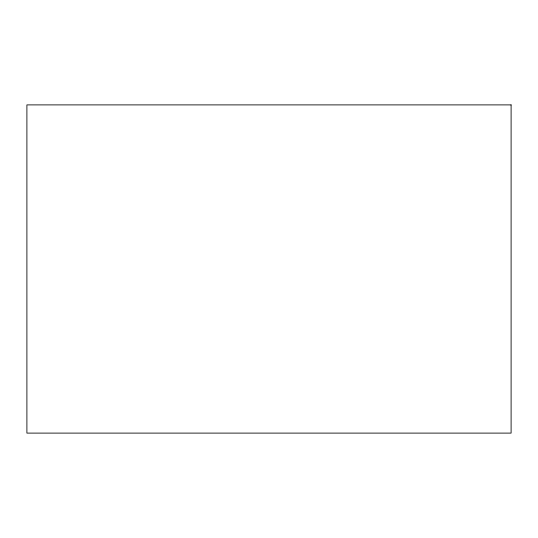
<?xml version="1.0" encoding="UTF-8"?>
<svg xmlns="http://www.w3.org/2000/svg" width="538" height="538" viewBox="0 0 538 538"><rect width="100%" height="100%" fill="white"/><g stroke="black" fill="none" stroke-linecap="round" stroke-linejoin="round"><path stroke-width="0.81" d="M511.1 104.897L26.9 104.897L26.9 433.103L511.1 433.103L511.1 104.897"/></g></svg>
